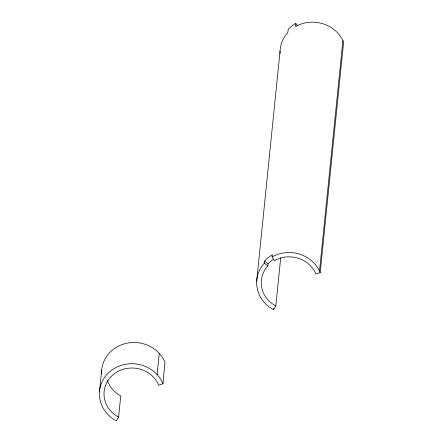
<?xml version="1.0" encoding="UTF-8"?>
<svg xmlns="http://www.w3.org/2000/svg" width="443" height="443" viewBox="0 0 443 443"><rect width="100%" height="100%" fill="white"/><g stroke="black" fill="none" stroke-linecap="round" stroke-linejoin="round"><path stroke-width="0.66" d="M99.503 391.418L101.657 370.182M118.58 417.123L118.231 416.946A28.286 26.281 5.8 0 1 113.729 374.213A28.286 26.281 5.8 0 1 158.516 384.906L158.655 385.255L162.963 383.771L162.802 383.372A32.904 30.573 5.8 0 0 110.7 370.935A32.904 30.573 5.8 0 0 115.939 420.64L116.343 420.85L118.58 417.123L120.74 395.892L120.391 395.71A28.286 26.281 5.8 0 1 107.405 380.404M157.088 374.584L159.247 353.348M162.963 383.771L164.962 362.136A32.904 30.573 5.8 0 0 127.479 343.087A32.904 30.573 5.8 0 0 101.591 374.025M256.658 281.51L280.059 51.122M280.707 257.798L275.817 305.941L273.58 309.663L273.176 309.452A32.904 30.573 5.8 0 1 263.674 263.862L264.327 263.125L264.759 260.761A32.904 30.573 5.8 0 1 272.008 254.991L272.307 254.83L272.091 256.951L274.533 260.628L275.291 260.207A28.286 26.281 5.8 0 1 315.294 272.7L315.892 274.067L320.2 272.589L343.602 42.201L342.904 40.612A32.904 30.573 5.8 0 0 296.373 26.076L295.492 26.569L295.813 23.385L295.52 23.545A32.904 30.573 5.8 0 0 288.271 29.31L287.728 32.738L287.075 33.474A32.904 30.573 5.8 0 0 280.07 53.686M275.817 305.941L275.468 305.759A28.286 26.281 5.8 0 1 263.197 273.176L263.651 272.168A28.286 26.281 5.8 0 1 267.301 266.564L267.86 265.933L268.264 263.602A28.286 26.281 5.8 0 1 273.514 259.244M273.58 309.663L273.719 308.289M320.2 272.589L319.503 271L342.904 40.612M272.091 256.951L272.971 256.464A32.904 30.573 5.8 0 1 319.503 271M264.543 261.005L268.076 263.812M264.327 263.125L267.86 265.933M295.813 23.385L297.558 26.004"/></g></svg>
